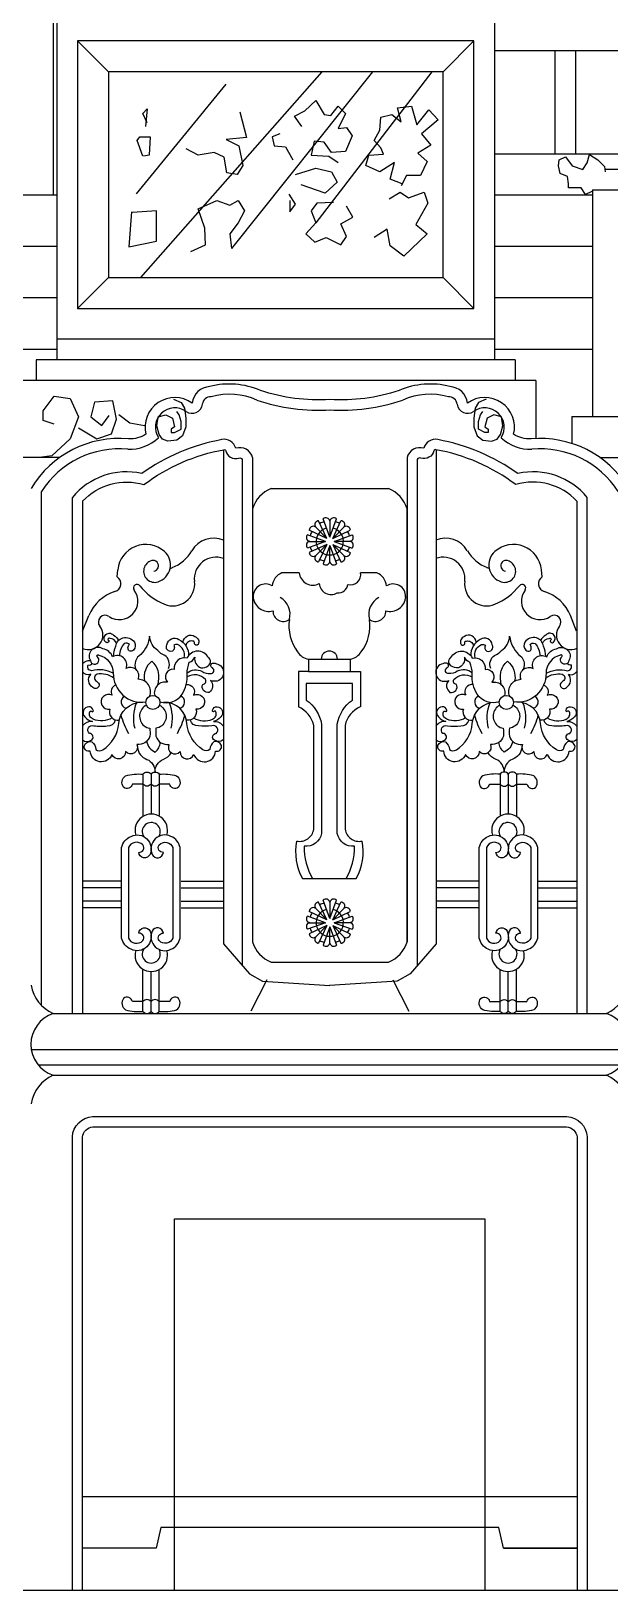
# Model space of a CAD drawing. Extents: x -66030 to 95157, y -13132 to 45879.
# Drawn here: x 79134 to 79813, y -8366 to -6535 of the extents above; entities that cross this region are included whole.
import ezdxf

# ---------------------------------------------------------------- set-up
doc = ezdxf.new("R2010")
doc.units = 0
doc.header["$LTSCALE"] = 100
doc.header["$MEASUREMENT"] = 0
doc.layers.add('立面框架', color=3, linetype='CONTINUOUS')

msp = doc.modelspace()

# ---------------------------------------------------------------- linework, layer by layer
at = {"layer": '立面框架'}
for p, q in [((79159.9, -5144.9), (79159.9, -6727.8)), ((79164.4, -6522.7), (79164.4, -6921.1)), ((79678, -6522.7), (79678, -6921.1)), ((79863.7, -6558.6), (79678, -6558.6)), ((79749, -6679.4), (79749, -6558.6)), ((79773.1, -6679.4), (79773.1, -6558.6)), ((79475.4, -6583.1), (79262.5, -6824.7)), ((79534.9, -6583.1), (79369.4, -6790.7)), ((79604.2, -6583.1), (79468.3, -6760.3)), ((79362.8, -6597.7), (79257.5, -6726.4)), ((79678, -6679.4), (79863.7, -6679.4)), ((79786.6, -6690), (79789.3, -6680.2)), ((79789.3, -6680.2), (79799, -6686.4)), ((79753, -6693.5), (79753.9, -6686.4)), ((79754.8, -6702.4), (79753, -6693.5)), ((79753.9, -6686.4), (79761, -6682.9)), ((79761, -6682.9), (79768.9, -6693.5)), ((79768.9, -6693.5), (79781.3, -6697.9)), ((79781.3, -6697.9), (79786.6, -6690)), ((79799, -6686.4), (79807, -6694.4)), ((79807, -6694.4), (79807.8, -6700.6)), ((79807.4, -6697.6), (80188.9, -6697.6)), ((79763.6, -6705.9), (79754.8, -6702.4)), ((79764.5, -6714.7), (79763.6, -6705.9)), ((79764.5, -6719.2), (79764.5, -6714.7)), ((79164.4, -6727.8), (78711.3, -6727.8)), ((79792.8, -6727.8), (79678, -6727.8)), ((79779.5, -6719.2), (79764.5, -6719.2)), ((79784.8, -6727.1), (79779.5, -6719.2)), ((79791.9, -6723.6), (79784.8, -6727.1)), ((79792.8, -6721.7), (79792.8, -6987.5)), ((79792.8, -6721.7), (80203.6, -6721.7)), ((79164.4, -6788.2), (79072.9, -6788.2)), ((79792.8, -6788.2), (79678, -6788.2)), ((79164.4, -6848.6), (79113.3, -6848.6)), ((79792.8, -6848.6), (79678, -6848.6)), ((79678, -6896.9), (79164.4, -6896.9)), ((79164.4, -6909), (79115.8, -6909)), ((79792.8, -6909), (79678, -6909)), ((79140.3, -6921.1), (79140.3, -6945.3)), ((79702.1, -6921.1), (79140.3, -6921.1)), ((79702.1, -6921.1), (79702.1, -6945.3)), ((79726.3, -6945.3), (79115.8, -6945.3)), ((79726.3, -6945.3), (79726.3, -7013.6)), ((79301.3, -6967.4), (79310.4, -6971.3)), ((79310.4, -6971.3), (79314.3, -6977.8)), ((79658.9, -6971.3), (79655, -6977.8)), ((79668, -6967.4), (79658.9, -6971.3)), ((79281.8, -6998.6), (79283.1, -6988.2)), ((79283.1, -6988.2), (79292.2, -6985.6)), ((79292.2, -6985.6), (79300, -6989.5)), ((79300, -6989.5), (79302.6, -6999.8)), ((79307.8, -6985.6), (79305.2, -6981.7)), ((79310.4, -6993.4), (79307.8, -6985.6)), ((79314.3, -6977.8), (79315.6, -6989.5)), ((79315.6, -6989.5), (79315.6, -6999.8)), ((79655, -6977.8), (79653.7, -6989.5)), ((79653.7, -6989.5), (79653.7, -6999.8)), ((79658.9, -6993.4), (79661.5, -6985.6)), ((79661.5, -6985.6), (79664.1, -6981.7)), ((79669.3, -6989.5), (79666.7, -6999.8)), ((79677.1, -6985.6), (79669.3, -6989.5)), ((79686.2, -6988.2), (79677.1, -6985.6)), ((79687.5, -6998.6), (79686.2, -6988.2)), ((79768.6, -6987.5), (79768.6, -7019.3)), ((79768.6, -6987.5), (80251.9, -6987.5)), ((79284.4, -7008.9), (79281.8, -6998.6)), ((79288.3, -7014.1), (79284.4, -7008.9)), ((79302.6, -6999.8), (79298.7, -7002.4)), ((79298.7, -7002.4), (79298.7, -7006.3)), ((79298.7, -7006.3), (79302.6, -7006.3)), ((79302.6, -7006.3), (79310.4, -7002.4)), ((79310.4, -7002.4), (79310.4, -6993.4)), ((79315.6, -6999.8), (79311.7, -7010.2)), ((79653.7, -6999.8), (79657.6, -7010.2)), ((79658.9, -7002.4), (79658.9, -6993.4)), ((79666.7, -7006.3), (79658.9, -7002.4)), ((79666.7, -6999.8), (79670.6, -7002.4)), ((79670.6, -7006.3), (79666.7, -7006.3)), ((79670.6, -7002.4), (79670.6, -7006.3)), ((79681, -7014.1), (79684.9, -7008.9)), ((79684.9, -7008.9), (79687.5, -6998.6)), ((79294.8, -7016.7), (79288.3, -7014.1)), ((79305.2, -7015.4), (79294.8, -7016.7)), ((79311.7, -7010.2), (79305.2, -7015.4)), ((79360, -7026.7), (79360, -7606.5)), ((79609.3, -7026.7), (79609.3, -7606.5)), ((79657.6, -7010.2), (79664.1, -7015.4)), ((79664.1, -7015.4), (79674.5, -7016.7)), ((79674.5, -7016.7), (79681, -7014.1)), ((79167.7, -7035.9), (78246.1, -7035.9)), ((79394, -7035.9), (79394, -7604.3)), ((79575.3, -7035.9), (79575.3, -7604.3)), ((79801.6, -7035.9), (80723.1, -7035.9)), ((79146.3, -7678.7), (79146.3, -7075.6)), ((79182.6, -7688.3), (79182.6, -7082.6)), ((79415.7, -7072.3), (79553.6, -7072.3)), ((79786.7, -7688.3), (79786.7, -7082.6)), ((79575.3, -7604.3), (79575.3, -7095.9)), ((79467.7, -7117.2), (79481.2, -7130.7)), ((79467.7, -7117.2), (79481.2, -7130.7)), ((79481.2, -7130.7), (79471.5, -7110.1)), ((79484.6, -7129.3), (79476.9, -7107.9)), ((79484.6, -7129.3), (79492.4, -7107.9)), ((79484.6, -7110.2), (79484.6, -7129.3)), ((79484.6, -7110.2), (79484.6, -7129.3)), ((79488.1, -7130.7), (79497.7, -7110.1)), ((79501.6, -7117.2), (79488.1, -7130.7)), ((79501.6, -7117.2), (79488.1, -7130.7)), ((79479.7, -7134.2), (79458.3, -7126.4)), ((79479.7, -7134.2), (79458.3, -7142)), ((79481.2, -7130.7), (79460.5, -7121.1)), ((79481.2, -7137.7), (79460.5, -7147.3)), ((79460.6, -7134.2), (79479.7, -7134.2)), ((79460.6, -7134.2), (79479.7, -7134.2)), ((79467.7, -7151.2), (79481.2, -7137.7)), ((79467.7, -7151.2), (79481.2, -7137.7)), ((79481.2, -7137.7), (79471.5, -7158.3)), ((79488.1, -7130.7), (79508.7, -7121.1)), ((79501.6, -7151.2), (79488.1, -7137.7)), ((79488.1, -7137.7), (79497.7, -7158.3)), ((79488.1, -7137.7), (79508.7, -7147.3)), ((79501.6, -7151.2), (79488.1, -7137.7)), ((79489.6, -7134.2), (79511, -7126.4)), ((79508.7, -7134.2), (79489.6, -7134.2)), ((79489.6, -7134.2), (79511, -7142)), ((79508.7, -7134.2), (79489.6, -7134.2)), ((79484.6, -7139.1), (79476.9, -7160.5)), ((79484.6, -7158.2), (79484.6, -7139.1)), ((79484.6, -7139.1), (79492.4, -7160.5)), ((79484.6, -7158.2), (79484.6, -7139.1)), ((79235.1, -7175.8), (79235.9, -7167.5)), ((79297.3, -7166), (79299.7, -7165.1)), ((79448.7, -7171), (79428.5, -7171)), ((79539.8, -7171), (79520.6, -7171)), ((79671.6, -7166), (79669.2, -7165.1)), ((79733.8, -7175.8), (79733, -7167.5)), ((79194.7, -7239.6), (79202, -7221.4)), ((79774.2, -7239.6), (79766.9, -7221.4)), ((79459.6, -7272.4), (79508.6, -7272.4)), ((79459.6, -7272.4), (79459.6, -7287)), ((79508.6, -7272.4), (79508.6, -7287)), ((79459.6, -7287), (79447.8, -7287)), ((79447.8, -7287), (79447.8, -7328.5)), ((79459.6, -7287), (79508.6, -7287)), ((79508.6, -7287), (79520.5, -7287)), ((79520.5, -7287), (79520.5, -7328.5)), ((79465.7, -7350.2), (79465.7, -7472.1)), ((79502.5, -7350.2), (79502.5, -7472.1)), ((79265.4, -7407.5), (79265.4, -7456.5)), ((79274.9, -7407.5), (79274.9, -7454.3)), ((79284.4, -7407.5), (79284.4, -7456.1)), ((79684.5, -7407.5), (79684.5, -7456.1)), ((79694, -7407.5), (79694, -7454.3)), ((79703.5, -7407.5), (79703.5, -7456.5)), ((79240.4, -7532.8), (79194.7, -7532.8)), ((79240.4, -7540.8), (79194.7, -7540.8)), ((79310.1, -7532.8), (79360, -7532.8)), ((79310.1, -7540.8), (79360, -7540.8)), ((79452.7, -7530), (79515.6, -7530)), ((79658.8, -7532.8), (79608.9, -7532.8)), ((79658.8, -7540.8), (79608.9, -7540.8)), ((79728.5, -7532.8), (79774.2, -7532.8)), ((79728.5, -7540.8), (79774.2, -7540.8)), ((79240.4, -7556.3), (79194.7, -7556.3)), ((79310.1, -7556.3), (79360, -7556.3)), ((79481.2, -7578.2), (79471.5, -7557.6)), ((79484.6, -7576.8), (79476.9, -7555.4)), ((79484.6, -7576.8), (79492.4, -7555.4)), ((79484.6, -7557.7), (79484.6, -7576.8)), ((79484.6, -7557.7), (79484.6, -7576.8)), ((79488.1, -7578.2), (79497.7, -7557.6)), ((79658.8, -7556.3), (79608.9, -7556.3)), ((79728.5, -7556.3), (79774.2, -7556.3)), ((79240.4, -7564.3), (79194.7, -7564.3)), ((79310.1, -7564.3), (79360, -7564.3)), ((79479.7, -7581.7), (79458.3, -7573.9)), ((79481.2, -7578.2), (79460.5, -7568.6)), ((79467.7, -7564.7), (79481.2, -7578.2)), ((79467.7, -7564.7), (79481.2, -7578.2)), ((79501.6, -7564.7), (79488.1, -7578.2)), ((79501.6, -7564.7), (79488.1, -7578.2)), ((79488.1, -7578.2), (79508.7, -7568.6)), ((79489.6, -7581.7), (79511, -7573.9)), ((79658.8, -7564.3), (79608.9, -7564.3)), ((79728.5, -7564.3), (79774.2, -7564.3)), ((79479.7, -7581.7), (79458.3, -7589.5)), ((79481.2, -7585.2), (79460.5, -7594.8)), ((79460.6, -7581.7), (79479.7, -7581.7)), ((79460.6, -7581.7), (79479.7, -7581.7)), ((79467.7, -7598.7), (79481.2, -7585.2)), ((79467.7, -7598.7), (79481.2, -7585.2)), ((79481.2, -7585.2), (79471.5, -7605.8)), ((79484.6, -7586.6), (79476.9, -7608)), ((79484.6, -7605.7), (79484.6, -7586.6)), ((79484.6, -7586.6), (79492.4, -7608)), ((79484.6, -7605.7), (79484.6, -7586.6)), ((79501.6, -7598.7), (79488.1, -7585.2)), ((79488.1, -7585.2), (79508.7, -7594.8)), ((79488.1, -7585.2), (79497.7, -7605.8)), ((79501.6, -7598.7), (79488.1, -7585.2)), ((79508.7, -7581.7), (79489.6, -7581.7)), ((79489.6, -7581.7), (79511, -7589.5)), ((79508.7, -7581.7), (79489.6, -7581.7)), ((79360, -7606.5), (79390.4, -7641.9)), ((79609.3, -7606.5), (79578.9, -7641.9)), ((79415.7, -7627.9), (79553.6, -7627.9)), ((79265.4, -7685.8), (79265.4, -7636.9)), ((79274.9, -7685.8), (79274.9, -7639)), ((79284.4, -7685.8), (79284.4, -7637.2)), ((79390.4, -7641.9), (79405.5, -7650.3)), ((79410.6, -7648.6), (79392, -7685.7)), ((79405.5, -7650.3), (79484.8, -7655.4)), ((79563.7, -7650.3), (79484.4, -7655.4)), ((79558.7, -7648.6), (79577.2, -7685.7)), ((79578.9, -7641.9), (79563.7, -7650.3)), ((79684.5, -7685.8), (79684.5, -7637.2)), ((79694, -7685.8), (79694, -7639)), ((79703.5, -7685.8), (79703.5, -7636.9)), ((79160, -7688.3), (79809.3, -7688.3)), ((79134.4, -7730.6), (79835, -7730.6)), ((79142.6, -7748.7), (79826.7, -7748.7)), ((79160, -7760.8), (79809.3, -7760.8)), ((79194.7, -8255.2), (79774.6, -8255.2)), ((79286.3, -8291.4), (79280.8, -8315.6)), ((79683, -8291.4), (79286.3, -8291.4)), ((79688.5, -8315.6), (79683, -8291.4)), ((79280.8, -8315.6), (79194.7, -8315.6)), ((79688.5, -8315.6), (79774.6, -8315.6)), ((79774.6, -8315.6), (79688.5, -8315.6))]:
    msp.add_line(p, q, dxfattribs=at)
for points in [[(77442.6, -8365), (83182, -8365), (83182, -4377.6), (82306, -4377.6), (82306, -4293.1), (82336.2, -4293.1), (82336.2, -4220.6), (78288.4, -4220.6), (78288.4, -4293.1), (78318.6, -4293.1), (78318.6, -4377.6), (77442.6, -4377.6), (77442.6, -8365)], [(79188.6, -6546.8), (79224.9, -6583.1)], [(79653.8, -6546.8), (79617.6, -6583.1)], [(79452, -6647.3), (79443.3, -6635.4), (79455.3, -6628.9), (79468.3, -6616.9), (79478.1, -6633.2), (79485.7, -6634.3), (79494.4, -6623.4), (79503.1, -6632.1), (79494.4, -6649.5), (79504.2, -6648.4), (79510.7, -6658.2), (79503.1, -6676.7), (79486.8, -6677.7), (79478.1, -6665.8), (79466.1, -6664.7), (79462.9, -6681), (79483.5, -6682.1), (79494.4, -6689.7)], [(79569.4, -6714.7), (79555.3, -6709.2), (79560.7, -6689.7), (79543.3, -6700.6), (79527, -6693), (79530.3, -6681), (79547.7, -6679.9), (79544.4, -6672.3), (79536.8, -6663.6), (79543.3, -6651.7), (79544.4, -6636.5), (79557.5, -6633.2), (79568.3, -6641.9), (79564, -6625.6), (79580.3, -6623.4), (79586.8, -6645.2), (79600.9, -6627.8), (79611.8, -6639.7), (79592.2, -6656), (79603.1, -6669.1), (79587.9, -6678.8), (79598.8, -6688.6), (79591.1, -6704.9), (79574.8, -6704.9), (79568.3, -6716.8)], [(79270.5, -6643), (79265.1, -6632.1), (79270.5, -6626.7), (79268.3, -6647.3)], [(79379.2, -6630), (79386.8, -6660.4), (79362.9, -6662.5), (79378.1, -6670.1), (79382.5, -6693), (79375.9, -6703.8), (79364, -6701.6), (79360.7, -6683.2), (79348.8, -6677.7), (79330.3, -6681), (79316.2, -6673.4)], [(79265.1, -6682.1), (79258.5, -6663.6), (79261.8, -6659.3), (79273.8, -6659.3), (79272.7, -6681), (79266.2, -6682.1)], [(79425.9, -6656), (79417.2, -6659.3), (79419.4, -6670.1), (79432.5, -6671.2), (79441.1, -6686.4)], [(79444.4, -6703.8), (79468.3, -6696.2), (79486.8, -6700.6), (79493.3, -6712.5), (79479.2, -6725.5), (79450.9, -6715.8)], [(79321.6, -6794), (79339, -6786.4), (79337.9, -6766.8), (79330.3, -6744), (79352, -6734.2), (79367.2, -6739.7), (79377, -6734.2), (79384.6, -6746.2), (79377, -6760.3), (79367.2, -6773.3), (79369.4, -6790.7)], [(79437.9, -6734.2), (79437.9, -6747.3), (79444.4, -6738.6), (79436.8, -6726.6)], [(79554.2, -6732.1), (79567.2, -6724.5), (79577, -6731), (79595.5, -6724.5), (79599.8, -6737.5), (79585.7, -6762.5), (79598.8, -6773.3), (79571.6, -6799.4), (79555.3, -6787.4), (79552, -6767.9), (79536.8, -6777.7)], [(79252, -6747.3), (79248.8, -6788.5), (79281.4, -6782), (79281.4, -6746.2), (79253.1, -6748.3)], [(79489, -6736.4), (79469.4, -6737.5), (79462.9, -6746.2), (79468.3, -6760.3), (79456.4, -6773.3), (79467.2, -6783.1), (79480.3, -6777.7), (79497.7, -6786.4), (79504.2, -6776.6), (79497.7, -6761.4), (79511.8, -6753.8), (79504.2, -6740.7)], [(79188.6, -6860.9), (79224.9, -6824.7)], [(79653.8, -6860.9), (79617.6, -6824.7)], [(79161.3, -6996.7), (79148.4, -6992.4), (79148.4, -6980.9), (79161.3, -6963.7), (79179.9, -6966.6), (79189.9, -6988.1), (79179.9, -7013.8), (79158.4, -7033.9), (79146.9, -7035.3)], [(79189.9, -7001), (79211.4, -7013.8), (79228.6, -7008.1), (79234.4, -6990.9), (79230.1, -6969.4), (79208.6, -6970.9), (79204.3, -6988.1), (79217.2, -6998.1), (79225.8, -6986.6)], [(79237.2, -6985.2), (79250.1, -6995.2), (79267.3, -6998.1), (79268, -6998)], [(79194.7, -7087.1), (79194.7, -7688.3)], [(79774.6, -7087.1), (79774.6, -7688.3)], [(79302.6, -8365.8), (79302.6, -7929.2), (79666.7, -7929.2), (79666.7, -8365.8)]]:
    msp.add_lwpolyline(points, dxfattribs=at)
for points in [[(79653.8, -6860.9), (79653.8, -6546.8), (79188.6, -6546.8), (79188.6, -6860.9)], [(79617.6, -6824.7), (79617.6, -6583.1), (79224.9, -6583.1), (79224.9, -6824.7)]]:
    msp.add_lwpolyline(points, close=True, dxfattribs=at)
for points in [[(79835, -8365.8), (79835, -7794.2, 0.2489), (79809.3, -7760.8, 0.320098), (79835.4, -7724.6, 0.318588), (79809.3, -7688.3, 0.2489), (79835, -7655), (79835, -7072.1, 0.288425), (79720.7, -7014, -0.146546), (79700.3, -7008.6, 0.695331), (79646.2, -6971.9, 0.363389), (79625.5, -6952.5, 0.168859), (79565.9, -6957.2, -0.094076), (79484.6, -6967.9, -0.094076), (79403.3, -6957.2, 0.168859), (79343.8, -6952.5, 0.363389), (79323.1, -6971.9, 0.695331), (79268.9, -7008.6, -0.146546), (79248.6, -7014, 0.288425), (79134.2, -7072.1)], [(79194.7, -7087.1), (79194.7, -7087.1, -0.286419), (79266.6, -7067.6, -0.117676), (79360.4, -7026.6, -0.443774), (79362.5, -7027.8, 0.436161), (79377.9, -7036.5, -0.345032), (79381.9, -7038), (79381.9, -7632.1)], [(79774.6, -7087.1), (79774.6, -7087.1, 0.286419), (79702.7, -7067.6, 0.117676), (79608.9, -7026.6, 0.443774), (79606.8, -7027.8, -0.436161), (79591.4, -7036.5, 0.345032), (79587.3, -7038), (79587.3, -7632.1)], [(79234.6, -7254, 0.298161), (79226.8, -7248.1, 0.458756), (79224.4, -7248.8, 0.348422), (79225.9, -7251, -0.626772), (79221.9, -7252.6, -0.392914), (79221, -7244.5, -0.49942), (79230.8, -7244.3, -0.145973), (79236.9, -7250.5)], [(79230.7, -7269.3, -0.068356), (79233.6, -7257.2, -0.283808), (79241.9, -7247.4, -0.312001), (79255.4, -7252.4, -0.346963), (79254.3, -7261.7, -0.382995), (79249.2, -7262.6, -0.444173), (79249.7, -7255.4, 0.323952), (79243.5, -7254, 0.192738), (79238, -7268.5)], [(79295.5, -7283.3, 0.34695), (79291, -7268, -0.150402), (79283, -7262.3, -0.245092), (79273.3, -7245.6, -0.173108), (79262.9, -7266.8, 0.367855), (79257.2, -7284.7)], [(79313.7, -7270.8, 0.369707), (79306.1, -7255.3, 0.202077), (79301.5, -7256.1, -0.427208), (79299.9, -7263, -0.724469), (79293.6, -7255.6, -0.563412), (79307.7, -7249.3, -0.298999), (79318.8, -7268.6)], [(79312.4, -7252.5, -0.572383), (79326.4, -7245.9, -0.449559), (79330.3, -7255.2, -0.639517), (79325.8, -7253.9, 0.588754), (79324, -7251.3, 0.422385), (79315.6, -7256.5)], [(79656.5, -7252.5, 0.572383), (79642.5, -7245.9, 0.449559), (79638.6, -7255.2, 0.639517), (79643.1, -7253.9, -0.588754), (79644.9, -7251.3, -0.422385), (79653.3, -7256.5)], [(79655.2, -7270.8, -0.369707), (79662.7, -7255.3, -0.202077), (79667.4, -7256.1, 0.427208), (79668.9, -7263, 0.724469), (79675.3, -7255.6, 0.563412), (79661.2, -7249.3, 0.298999), (79650.1, -7268.6)], [(79673.4, -7283.3, -0.34695), (79677.9, -7268, 0.150402), (79685.9, -7262.3, 0.245092), (79695.6, -7245.6, 0.173108), (79706, -7266.8, -0.367855), (79711.6, -7284.7)], [(79738.2, -7269.3, 0.068356), (79735.3, -7257.2, 0.283808), (79727, -7247.4, 0.312001), (79713.4, -7252.4, 0.346963), (79714.6, -7261.7, 0.382995), (79719.7, -7262.6, 0.444173), (79719.2, -7255.4, -0.323952), (79725.4, -7254, -0.192738), (79730.9, -7268.5)], [(79734.3, -7254, -0.298161), (79742.1, -7248.1, -0.458756), (79744.5, -7248.8, -0.348422), (79743, -7251, 0.626772), (79747, -7252.6, 0.392914), (79747.9, -7244.5, 0.49942), (79738.1, -7244.3, 0.145973), (79732, -7250.5)], [(79273.1, -7316, 0.5417), (79259.9, -7296.1, 0.712951), (79245.6, -7283.4, 0.721033), (79229.8, -7269.7, 0.258213), (79218.5, -7260.3, 0.784865), (79203.7, -7274.2, 1.432844), (79211.9, -7269.5, -1.152816), (79213.7, -7267.9, -0.354006), (79230.6, -7288.9, 0.461463), (79268.8, -7322.7)], [(79285.3, -7322.5, 0.327801), (79311.4, -7313.7, 0.150413), (79317.3, -7289.8, -0.092786), (79319.8, -7276, 0.211572), (79326.2, -7270.3, 0.351427), (79333.4, -7282.6, 0.183951), (79342.1, -7280.1, 0.532944), (79342.1, -7270.5, 0.632072), (79317.3, -7271.2, 0.529875), (79302.1, -7284.4, 0.730977), (79294.3, -7299.6, 0.566444), (79279.2, -7315.2)], [(79683.6, -7322.5, -0.327801), (79657.5, -7313.7, -0.150413), (79651.6, -7289.8, 0.092786), (79649.1, -7276, -0.211572), (79642.7, -7270.3, -0.351427), (79635.5, -7282.6, -0.183951), (79626.8, -7280.1, -0.532944), (79626.8, -7270.5, -0.632072), (79651.6, -7271.2, -0.529875), (79666.8, -7284.4, -0.730977), (79674.6, -7299.6, -0.566444), (79689.7, -7315.2)], [(79695.8, -7316, -0.5417), (79709, -7296.1, -0.712951), (79723.3, -7283.4, -0.721033), (79739.1, -7269.7, -0.258213), (79750.4, -7260.3, -0.784865), (79765.2, -7274.2, -1.432844), (79757, -7269.5, 1.152816), (79755.2, -7267.9, 0.354006), (79738.3, -7288.9, -0.461463), (79700.1, -7322.7)], [(79194.7, -7277.4, -0.190961), (79203.6, -7274)], [(79230.6, -7289, 0.198989), (79205.4, -7286.1, -0.554134), (79201.1, -7279.2, 0.299955), (79205.9, -7277.5)], [(79283.3, -7302.3, 0.058526), (79283.7, -7287.9, 0.162033), (79275.7, -7274.7, 0.272529), (79267.3, -7298)], [(79317.3, -7288.4, -0.264511), (79334.7, -7286.5, 0.206428), (79344.8, -7289.4, 0.745498), (79347.1, -7282.8, -0.894437), (79348.2, -7277.1, -0.120331), (79355, -7279.2, -0.97426), (79344.8, -7297.3, -0.442745), (79343.3, -7311.5, -0.624132), (79335.6, -7302.1, 0.554751), (79338.7, -7296.3, 0.354771), (79317.3, -7293.3)], [(79651.6, -7288.4, 0.264511), (79634.2, -7286.5, -0.206428), (79624.1, -7289.4, -0.745498), (79621.8, -7282.8, 0.894437), (79620.7, -7277.1, 0.120331), (79613.9, -7279.2, 0.97426), (79624.1, -7297.3, 0.442745), (79625.6, -7311.5, 0.624132), (79633.3, -7302.1, -0.554751), (79630.2, -7296.3, -0.354771), (79651.5, -7293.3)], [(79685.6, -7302.3, -0.058526), (79685.2, -7287.9, -0.162033), (79693.2, -7274.7, -0.272529), (79701.5, -7298)], [(79738.3, -7289, -0.198989), (79763.5, -7286.1, 0.554134), (79767.8, -7279.2, -0.299955), (79763, -7277.5)], [(79231, -7294.5, 0.207748), (79211.6, -7290.2, 0.655664), (79210.8, -7298.3, 0.012193), (79214, -7301.6, -0.748203), (79206.6, -7305.6, -0.463674), (79204.2, -7290.2, -0.329935), (79194.7, -7287.3, -0.329935)], [(79233.3, -7302.8, 0.449519), (79229.3, -7314.8, 1.411202), (79226.6, -7331, 0.549141), (79237.6, -7344.2)], [(79316.1, -7302.2, -0.630761), (79324.8, -7314.8, -1.411202), (79327.6, -7331, -0.549141), (79316.6, -7344.2)], [(79503.7, -7530, 0.138881), (79513.6, -7492, -0.39651), (79493.4, -7476.9), (79493.4, -7348.8, -0.19599), (79511.3, -7320.4), (79511.3, -7301), (79499.5, -7301), (79457, -7301), (79457, -7320.4, -0.19599), (79474.9, -7348.8), (79474.9, -7476.9, -0.39651), (79454.6, -7492, 0.138881), (79464.5, -7530)], [(79652.8, -7302.2, 0.630761), (79644.1, -7314.8, 1.411202), (79641.3, -7331, 0.549141), (79652.3, -7344.2)], [(79735.6, -7302.8, -0.449519), (79739.6, -7314.8, -1.411202), (79742.3, -7331, -0.549141), (79731.3, -7344.2)], [(79737.9, -7294.5, -0.207748), (79757.3, -7290.2, -0.655664), (79758.1, -7298.3, -0.012193), (79754.9, -7301.6, 0.748203), (79762.3, -7305.6, 0.463674), (79764.7, -7290.2, 0.329935), (79774.2, -7287.3, 0.329935)], [(79229.2, -7341.4, -0.253697), (79207.1, -7342.8, -0.416237), (79203.1, -7334.1, -0.547823), (79205.8, -7334.1, 0.66668), (79207.1, -7332.3, 0.403317), (79201.8, -7328.5, 0.671323), (79197.3, -7340.3, 0.150132), (79206.1, -7345.5, 0.246106), (79194.7, -7350.5, 0.246106)], [(79269.4, -7326.3, 0.533106), (79266.7, -7350.6, 0.158591), (79273.4, -7353.3, -0.058727), (79273.6, -7362.8, -0.372166), (79258.3, -7372.5, -0.860863), (79245.1, -7381, -0.826036), (79229.1, -7384.4, -0.814047), (79203.5, -7380.3, -0.612626), (79196.7, -7373.6, -0.40835), (79205.4, -7369.6, -0.213018), (79210.3, -7378.5, 0.278417), (79218.3, -7379, 0.229974), (79237.1, -7348, -0.403339), (79264.1, -7323.1)], [(79284.7, -7326.3, -0.533106), (79287.4, -7350.6, -0.158591), (79280.7, -7353.3, 0.058727), (79280.6, -7362.8, 0.372166), (79295.9, -7372.5, 0.860863), (79309, -7381, 0.826036), (79325, -7384.4, 0.814047), (79350.6, -7380.3, 0.612626), (79357.4, -7373.6, 0.40835), (79348.7, -7369.6, 0.213018), (79343.8, -7378.5, -0.278417), (79335.8, -7379, -0.229974), (79317.1, -7348, 0.403339), (79290, -7323.1)], [(79324.9, -7341.4, 0.253697), (79347, -7342.8, 0.416237), (79351, -7334.1, 0.547823), (79348.3, -7334.1, -0.66668), (79347, -7332.3, -0.403317), (79352.3, -7328.5, -0.671323), (79356.8, -7340.3, -0.150132), (79348, -7345.5, -0.263146), (79360, -7351.2, -0.263146)], [(79643.9, -7341.4, -0.253697), (79621.9, -7342.8, -0.416237), (79617.9, -7334.1, -0.547823), (79620.6, -7334.1, 0.66668), (79621.9, -7332.3, 0.403317), (79616.6, -7328.5, 0.671323), (79612.1, -7340.3, 0.150132), (79620.8, -7345.5, 0.263146), (79608.9, -7351.2, 0.263146)], [(79684.2, -7326.3, 0.533106), (79681.5, -7350.6, 0.158591), (79688.2, -7353.3, -0.058727), (79688.3, -7362.8, -0.372166), (79673, -7372.5, -0.860863), (79659.9, -7381, -0.826036), (79643.9, -7384.4, -0.814047), (79618.3, -7380.3, -0.612626), (79611.5, -7373.6, -0.40835), (79620.2, -7369.6, -0.213018), (79625.1, -7378.5, 0.278417), (79633.1, -7379, 0.229974), (79651.8, -7348, -0.403339), (79678.9, -7323.1)], [(79699.5, -7326.3, -0.533106), (79702.2, -7350.6, -0.158591), (79695.5, -7353.3, 0.058727), (79695.3, -7362.8, 0.372166), (79710.6, -7372.5, 0.860863), (79723.8, -7381, 0.826036), (79739.8, -7384.4, 0.814047), (79765.4, -7380.3, 0.612626), (79772.1, -7373.6, 0.40835), (79763.5, -7369.6, 0.213018), (79758.6, -7378.5, -0.278417), (79750.6, -7379, -0.229974), (79731.8, -7348, 0.403339), (79704.8, -7323.1)], [(79739.7, -7341.4, 0.253697), (79761.8, -7342.8, 0.416237), (79765.8, -7334.1, 0.547823), (79763.1, -7334.1, -0.66668), (79761.8, -7332.3, -0.403317), (79767.1, -7328.5, -0.671323), (79771.6, -7340.3, -0.150132), (79762.8, -7345.5, -0.246106), (79774.2, -7350.5, -0.246106)], [(79194.7, -7367.3, 0.375349), (79204.6, -7367.5, 0.822916), (79202.6, -7359.7, -0.802574), (79207.8, -7350.5, 0.07098), (79223.6, -7350.8, 0.35596), (79233.3, -7343.8)], [(79360, -7366.6, -0.013879), (79359.5, -7367.2, -0.379002), (79349.5, -7367.5, -0.822916), (79351.5, -7359.7, 0.802574), (79346.3, -7350.5, -0.07098), (79330.6, -7350.8, -0.35596), (79320.8, -7343.8)], [(79608.9, -7366.6, 0.013879), (79609.4, -7367.2, 0.379002), (79619.3, -7367.5, 0.822916), (79617.3, -7359.7, -0.802574), (79622.6, -7350.5, 0.07098), (79638.3, -7350.8, 0.35596), (79648.1, -7343.8)], [(79774.2, -7367.3, -0.375349), (79764.3, -7367.5, -0.822916), (79766.3, -7359.7, 0.802574), (79761.1, -7350.5, -0.07098), (79745.3, -7350.8, -0.35596), (79735.6, -7343.8)], [(79259, -7375.7, 0.303974), (79270.1, -7390.1, -0.305705), (79279.6, -7404.7, -0.307431), (79289.2, -7390.1, 0.194303), (79298.5, -7382.2)], [(79269.7, -7369, 0.253252), (79279.8, -7381.5, 0.196991), (79285.8, -7370.1)], [(79709.9, -7375.7, -0.303974), (79698.7, -7390.1, 0.305705), (79689.2, -7404.7, 0.307431), (79679.7, -7390.1, -0.194303), (79670.4, -7382.2)], [(79699.2, -7369, -0.253252), (79689.1, -7381.5, -0.196991), (79683.1, -7370.1)], [(79134.2, -7655, 0.2489), (79160, -7688.3, 0.318588), (79133.9, -7724.6, 0.320098), (79160, -7760.8, 0.2489), (79134.2, -7794.2)], [(79182.6, -8365.8), (79182.6, -7833, -0.374772), (79206.4, -7809.2), (79762.9, -7809.2, -0.374772), (79786.7, -7833), (79786.7, -8365.8)], [(79194.6, -8365.8), (79194.6, -7833.5, -0.36036), (79206.8, -7821.2), (79762.4, -7821.2, -0.36036), (79774.7, -7833.5), (79774.7, -8365.8)]]:
    msp.add_lwpolyline(points, format="xyb", dxfattribs=at)
for points in [[(79284.4, -7407.5, -0.095818), (79304.8, -7409.3, -0.433244), (79307.1, -7422.8, -0.578743), (79296.8, -7419.1), (79284.4, -7419.1, -0.502389), (79274.9, -7419.1, -0.502389), (79265.4, -7419.1), (79253, -7419.1, -0.578743), (79242.7, -7422.8, -0.433244), (79245.1, -7409.3, -0.095818), (79265.4, -7407.5, -0.536278), (79274.9, -7407.5, -0.536278)], [(79684.5, -7407.5, 0.095818), (79664.1, -7409.3, 0.433244), (79661.8, -7422.8, 0.578743), (79672.1, -7419.1), (79684.5, -7419.1, 0.502389), (79694, -7419.1, 0.502389), (79703.5, -7419.1), (79715.9, -7419.1, 0.578743), (79726.2, -7422.8, 0.433244), (79723.8, -7409.3, 0.095818), (79703.5, -7407.5, 0.536278), (79694, -7407.5, 0.536278)], [(79240.4, -7493.6, -0.250582), (79251.5, -7480.4, -0.694092), (79273.8, -7501.5, -0.771474), (79260.4, -7499.2, 0.648338), (79265.4, -7490.5, 0.531145), (79248.3, -7493.6), (79248.3, -7528.6), (79248.3, -7599.7, 0.531145), (79265.4, -7602.8, 0.648338), (79260.4, -7594.1, -0.771474), (79273.8, -7591.8, -0.694092), (79251.5, -7612.9, -0.250582), (79240.4, -7599.7)], [(79308.9, -7493.6, 0.255499), (79298.3, -7480.4, 0.694092), (79276.1, -7501.5, 0.771474), (79289.4, -7499.2, -0.648338), (79284.4, -7490.5, -0.564731), (79300.4, -7493.6), (79300.4, -7528.6), (79300.4, -7599.7, -0.564731), (79284.4, -7602.8, -0.648338), (79289.4, -7594.1, 0.771474), (79276.1, -7591.8, 0.694092), (79298.3, -7612.9, 0.255499), (79308.9, -7599.7)], [(79660, -7493.6, -0.255499), (79670.6, -7480.4, -0.694092), (79692.8, -7501.5, -0.771474), (79679.5, -7499.2, 0.648338), (79684.5, -7490.5, 0.564731), (79668.5, -7493.6), (79668.5, -7528.6), (79668.5, -7599.7, 0.564731), (79684.5, -7602.8, 0.648338), (79679.5, -7594.1, -0.771474), (79692.8, -7591.8, -0.694092), (79670.6, -7612.9, -0.255499), (79660, -7599.7)], [(79728.5, -7493.6, 0.250582), (79717.4, -7480.4, 0.694092), (79695.1, -7501.5, 0.771474), (79708.4, -7499.2, -0.648338), (79703.5, -7490.5, -0.531145), (79720.6, -7493.6), (79720.6, -7528.6), (79720.6, -7599.7, -0.531145), (79703.5, -7602.8, -0.648338), (79708.4, -7594.1, 0.771474), (79695.1, -7591.8, 0.694092), (79717.4, -7612.9, 0.250582), (79728.5, -7599.7)], [(79284.4, -7685.8, 0.095818), (79304.8, -7684, 0.433244), (79307.1, -7670.5, 0.578743), (79296.8, -7674.3), (79284.4, -7674.3, 0.502389), (79274.9, -7674.3, 0.502389), (79265.4, -7674.3), (79253, -7674.3, 0.578743), (79242.7, -7670.5, 0.433244), (79245.1, -7684, 0.095818), (79265.4, -7685.8, 0.536278), (79274.9, -7685.8, 0.536278)], [(79684.5, -7685.8, -0.095818), (79664.1, -7684, -0.433244), (79661.8, -7670.5, -0.578743), (79672.1, -7674.3), (79684.5, -7674.3, -0.502389), (79694, -7674.3, -0.502389), (79703.5, -7674.3), (79715.9, -7674.3, -0.578743), (79726.2, -7670.5, -0.433244), (79723.8, -7684, -0.095818), (79703.5, -7685.8, -0.536278), (79694, -7685.8, -0.536278)]]:
    msp.add_lwpolyline(points, format="xyb", close=True, dxfattribs=at)
for centre in [(79277.1, -7323.2), (79691.8, -7323.2)]:
    msp.add_circle(centre, 8.28, dxfattribs=at)
for centre, radius, start, end in [((79323.1, -6971.9), 12.1, 234.5343, 353.0122), ((79345, -6974.6), 10, 87.2441, 173.0122), ((79366.9, -7040.4), 78.8, 65.943, 105.7091), ((79472.2, -6748.4), 231.9, 251.59, 273.235), ((79497, -6748.4), 231.9, 266.765, 288.41), ((79602.4, -7040.4), 78.8, 74.2909, 114.057), ((79624.2, -6974.6), 10, 6.9878, 92.7559), ((79646.2, -6971.9), 12.1, 186.9878, 305.4657), ((79302.8, -7000.3), 22.8, 54.5343, 212.3614), ((79666.4, -7000.3), 22.8, 327.6386, 125.4657), ((79237.6, -7133.9), 108.3, 84.6093, 147.409), ((79249.8, -6977.3), 48.8, 267.6183, 313.7726), ((79399.5, -7243.8), 232.7, 100.3091, 125.5833), ((79360.9, -7028.1), 13.7, 13.2744, 103.2424), ((79379, -7039.8), 15.6, 14.7214, 107.5341), ((79590.3, -7039.8), 15.6, 72.4659, 165.2786), ((79608.3, -7028.1), 13.7, 76.7576, 166.7256), ((79569.8, -7243.8), 232.7, 54.4167, 79.6909), ((79719.5, -6977.3), 48.8, 226.2274, 272.3817), ((79731.7, -7133.9), 108.3, 32.591, 95.3907), ((79246.2, -7135), 82.4, 77.514, 140.5304), ((79723.1, -7135), 82.4, 39.4696, 102.486), ((79429.2, -7106.5), 36.7, 111.4668, 163.2843), ((79540.1, -7106.5), 36.7, 16.7157, 68.5332), ((79465.2, -7121.2), 4.7, 58.979, 178.3216), ((79471.7, -7114.8), 4.7, 91.6784, 211.021), ((79484.6, -7134.2), 16, 105.9847, 74.0153), ((79484.6, -7134.2), 24, 105.9847, 119.0153), ((79480.1, -7111.3), 4.7, 13.979, 133.3216), ((79489.2, -7111.3), 4.7, 46.6784, 166.021), ((79484.6, -7134.2), 24, 60.9847, 74.0153), ((79497.6, -7114.8), 4.7, 328.979, 88.3216), ((79504.1, -7121.2), 4.7, 1.6784, 121.021), ((79268.8, -7170.8), 33, 48.6929, 174.2861), ((79348.4, -7159.7), 29.3, 66.6687, 150.3598), ((79461.8, -7129.6), 4.7, 136.6784, 256.021), ((79461.8, -7138.7), 4.7, 103.979, 223.3216), ((79484.6, -7134.2), 24, 150.9847, 164.0153), ((79484.6, -7134.2), 24, 15.9847, 29.0153), ((79507.5, -7129.6), 4.7, 283.979, 43.3216), ((79507.5, -7138.7), 4.7, 316.6784, 76.021), ((79620.5, -7159.7), 29.3, 29.6402, 113.3313), ((79700.1, -7170.8), 33, 5.7139, 131.3071), ((79276.8, -7161.7), 20.9, 287.6502, 48.6929), ((79283.7, -7122.9), 45.1, 290.8082, 330.3598), ((79351.1, -7178.2), 25.4, 69.4839, 186.6639), ((79465.2, -7147.1), 4.7, 181.6784, 301.021), ((79484.6, -7134.2), 24, 195.9847, 209.0153), ((79471.7, -7153.6), 4.7, 148.979, 268.3216), ((79484.6, -7134.2), 24, 240.9847, 254.0153), ((79484.6, -7134.2), 24, 285.9847, 299.0153), ((79497.6, -7153.6), 4.7, 271.6784, 31.021), ((79504.1, -7147.1), 4.7, 238.979, 358.3216), ((79484.6, -7134.2), 24, 330.9847, 344.0153), ((79617.8, -7178.2), 25.4, 353.3361, 110.5161), ((79685.2, -7122.9), 45.1, 209.6402, 249.1918), ((79692.1, -7161.7), 20.9, 131.3071, 252.3498), ((79279.2, -7169.3), 13, 105.7677, 287.6502), ((79277.4, -7162.9), 6.35, 276.8659, 105.7677), ((79435.4, -7188), 18.3, 112.1153, 175.1157), ((79464.8, -7169.4), 16.2, 185.6975, 297.4817), ((79480.1, -7157.1), 4.7, 226.6784, 346.021), ((79489.2, -7157.1), 4.7, 193.979, 313.3216), ((79509.3, -7173.6), 11.6, 253.4631, 12.8784), ((79532.9, -7188), 18.3, 4.8843, 67.8847), ((79691.5, -7162.9), 6.35, 74.2323, 263.1341), ((79689.7, -7169.3), 13, 252.3498, 74.2323), ((79237.8, -7204.3), 21.7, 235.8549, 36.8381), ((79229.8, -7183.9), 9.7, 286.9901, 56.7397), ((79258.5, -7188.8), 4.11, 38.8783, 216.8381), ((79318.7, -7140.3), 73.2, 218.8783, 247.4155), ((79300.4, -7184.2), 25.7, 247.4155, 6.6639), ((79409.4, -7198.9), 14.7, 58.2087, 181.2217), ((79486.1, -7182.7), 13.9, 184.3425, 301.3288), ((79494.4, -7182.9), 11.7, 265.1631, 351.0064), ((79558.9, -7198.9), 14.7, 358.7783, 121.7913), ((79668.5, -7184.2), 25.7, 173.3361, 292.5845), ((79650.2, -7140.3), 73.2, 292.5845, 321.1217), ((79710.4, -7188.8), 4.11, 323.1619, 141.1217), ((79731.1, -7204.3), 21.7, 143.1619, 304.1451), ((79739.1, -7183.9), 9.7, 123.2603, 253.0099), ((79246.7, -7239.3), 48.2, 106.9901, 158.136), ((79413, -7198), 18.4, 183.9485, 285.6814), ((79415.7, -7219.8), 22.3, 344.5699, 61.8772), ((79552.6, -7219.8), 22.3, 118.1228, 195.4301), ((79555.3, -7198), 18.4, 254.3186, 356.0515), ((79722.2, -7239.3), 48.2, 21.864, 73.0099), ((79221.1, -7228.9), 8.01, 55.8549, 217.8054), ((79430, -7216.2), 12, 177.5697, 307.195), ((79487.2, -7233.3), 50.6, 171.4468, 216.9832), ((79481.1, -7233.3), 50.6, 323.0168, 8.5532), ((79538.3, -7216.2), 12, 232.805, 2.4303), ((79747.8, -7228.9), 8.01, 322.1946, 124.1451), ((79201.4, -7244.2), 17, 246.6687, 37.8054), ((79767.5, -7244.2), 17, 142.1946, 293.3313), ((79461.9, -7255.3), 17.2, 209.1494, 262.5954), ((79484.1, -7272.4), 9.48, 0, 180), ((79506.4, -7255.3), 17.2, 277.4046, 330.8506), ((79247.3, -7322.7), 7.54, 118.5498, 256.5922), ((79306.8, -7322.7), 7.54, 283.4078, 67.3234), ((79662.1, -7322.7), 7.54, 112.6766, 256.5922), ((79721.6, -7322.7), 7.54, 283.4078, 61.4502), ((79322.5, -7317), 85.5, 194.261, 209.8295), ((79301.3, -7341.6), 47.1, 157.7246, 194.6732), ((79252.9, -7341.6), 47.1, 345.3268, 22.2754), ((79231.6, -7317), 85.5, 330.1705, 345.739), ((79435.9, -7356.6), 30.5, 12.2196, 67.1137), ((79532.3, -7356.6), 30.5, 112.8863, 167.7804), ((79737.3, -7317), 85.5, 194.261, 209.8295), ((79716, -7341.6), 47.1, 157.7246, 194.6732), ((79667.6, -7341.6), 47.1, 345.3268, 22.2754), ((79646.4, -7317), 85.5, 330.1705, 345.739), ((79275.2, -7473.4), 19.1, 343.1489, 196.6142), ((79275.2, -7474.8), 10.6, 329.7683, 212.9791), ((79693.7, -7473.4), 19.1, 343.3858, 196.8511), ((79693.7, -7474.8), 10.6, 327.0209, 210.2317), ((79509.6, -7498.6), 65.1, 168.7854, 208.8906), ((79449.4, -7469.8), 16.5, 257.3445, 352.0341), ((79518.9, -7469.8), 16.5, 187.9659, 282.6555), ((79458.7, -7498.6), 65.1, 331.1094, 11.2146), ((79471.7, -7562.3), 4.7, 91.6784, 211.021), ((79484.6, -7581.7), 24, 105.9847, 119.0153), ((79480.1, -7558.8), 4.7, 13.979, 133.3216), ((79489.2, -7558.8), 4.7, 46.6784, 166.021), ((79484.6, -7581.7), 24, 60.9847, 74.0153), ((79497.6, -7562.3), 4.7, 328.979, 88.3216), ((79461.8, -7577.1), 4.7, 136.6784, 256.021), ((79465.2, -7568.7), 4.7, 58.979, 178.3216), ((79484.6, -7581.7), 24, 150.9847, 164.0153), ((79484.6, -7581.7), 16, 105.9847, 74.0153), ((79504.1, -7568.7), 4.7, 1.6784, 121.021), ((79484.6, -7581.7), 24, 15.9847, 29.0153), ((79507.5, -7577.1), 4.7, 283.979, 43.3216), ((79461.8, -7586.2), 4.7, 103.979, 223.3216), ((79465.2, -7594.6), 4.7, 181.6784, 301.021), ((79484.6, -7581.7), 24, 195.9847, 209.0153), ((79504.1, -7594.6), 4.7, 238.979, 358.3216), ((79484.6, -7581.7), 24, 330.9847, 344.0153), ((79507.5, -7586.2), 4.7, 316.6784, 76.021), ((79275.2, -7618.5), 10.6, 147.0209, 30.2317), ((79429.2, -7593.8), 36.7, 196.7157, 248.5332), ((79471.7, -7601.1), 4.7, 148.979, 268.3216), ((79484.6, -7581.7), 24, 240.9847, 254.0153), ((79480.1, -7604.6), 4.7, 226.6784, 346.021), ((79489.2, -7604.6), 4.7, 193.979, 313.3216), ((79484.6, -7581.7), 24, 285.9847, 299.0153), ((79497.6, -7601.1), 4.7, 271.6784, 31.021), ((79540.1, -7593.8), 36.7, 291.4668, 343.2843), ((79540.1, -7593.8), 36.7, 291.4668, 343.2843), ((79693.7, -7618.5), 10.6, 149.7683, 32.9791), ((79275.2, -7619.9), 19.1, 163.3858, 16.8511), ((79693.7, -7619.9), 19.1, 163.1489, 16.6142)]:
    msp.add_arc(centre, radius, start, end, dxfattribs=at)

doc.saveas('drawing.dxf')
